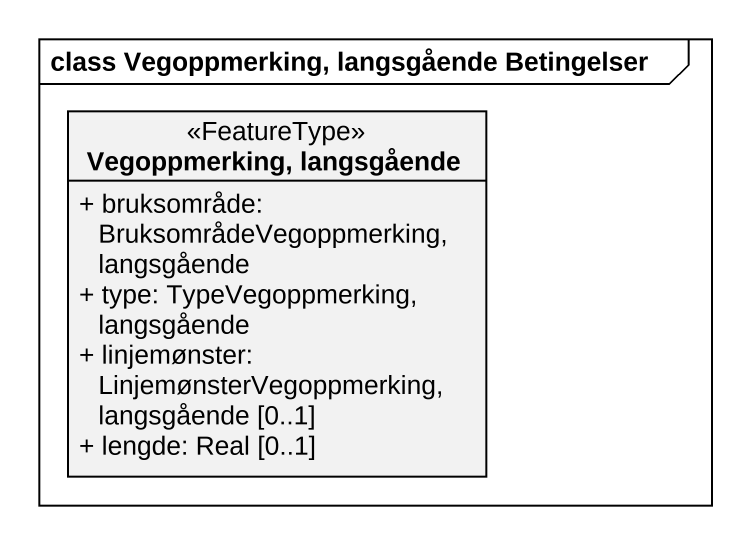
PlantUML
@startuml
mainframe class Vegoppmerking, langsgående Betingelser
hide circle
hide empty members
skinparam classAttributeIconSize 0
class "Vegoppmerking, langsgående" as Vegoppmerking_langsgående <<FeatureType>> {
  + bruksområde: BruksområdeVegoppmerking, langsgående
  + type: TypeVegoppmerking, langsgående
  + linjemønster: LinjemønsterVegoppmerking, langsgående [0..1]
  + lengde: Real [0..1]
}
@enduml
